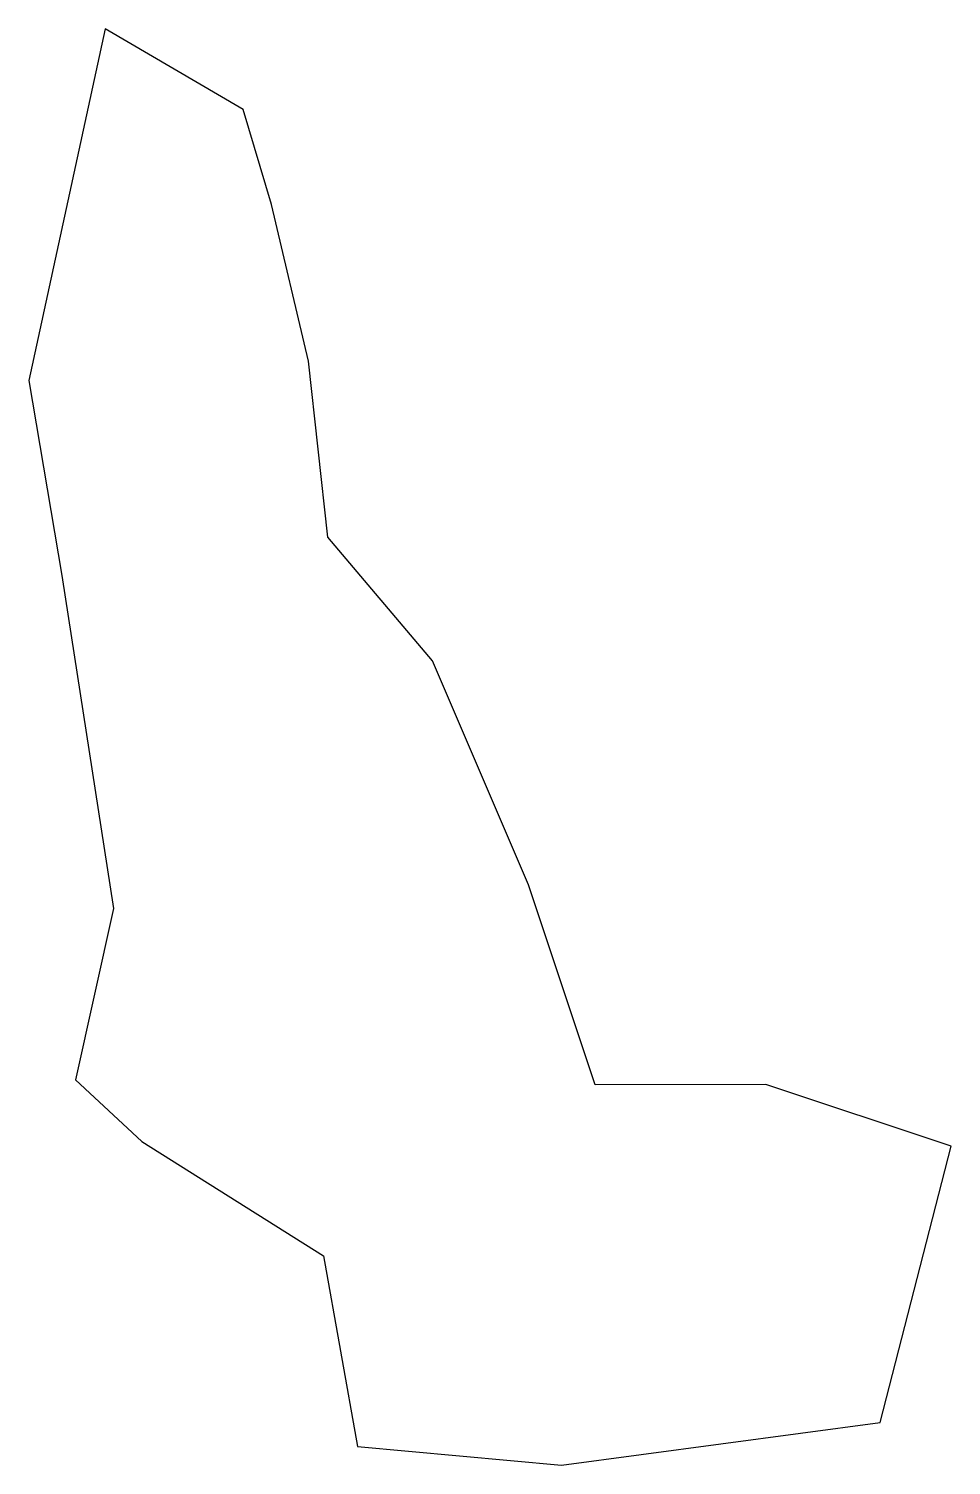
# Model space of a CAD drawing. Header units: metres. Extents: x 412800.1 to 412821.7, y 6323956.9 to 6323990.5.
import ezdxf

# ---------------------------------------------------------------- set-up
doc = ezdxf.new("R2010")
doc.units = ezdxf.units.M
doc.header["$MEASUREMENT"] = 0
doc.layers.add('Ponds', color=7, linetype='Continuous')

msp = doc.modelspace()

# ---------------------------------------------------------------- linework, layer by layer
at = {"layer": 'Ponds', "color": 2, "true_color": 0xffff00}
msp.add_polyline3d([(412801.88, 6323990.548, 300.702), (412800.092, 6323982.312, 300.692), (412800.865, 6323977.749, 300.679), (412802.072, 6323969.96, 300.634), (412801.183, 6323965.949, 300.641), (412802.741, 6323964.502, 300.639), (412806.987, 6323961.825, 300.663), (412807.78, 6323957.368, 300.7), (412812.556, 6323956.925, 300.662), (412820.014, 6323957.929, 300.644), (412821.676, 6323964.393, 300.619), (412817.334, 6323965.839, 300.628), (412813.342, 6323965.833, 300.682), (412811.784, 6323970.509, 300.682), (412809.54, 6323975.75, 300.642), (412807.088, 6323978.647, 300.642), (412806.64, 6323982.769, 300.637), (412805.772, 6323986.432, 300.691), (412805.106, 6323988.657, 300.694), (412801.88, 6323990.548, 300.702)], close=True, dxfattribs=at)

doc.saveas('drawing.dxf')
